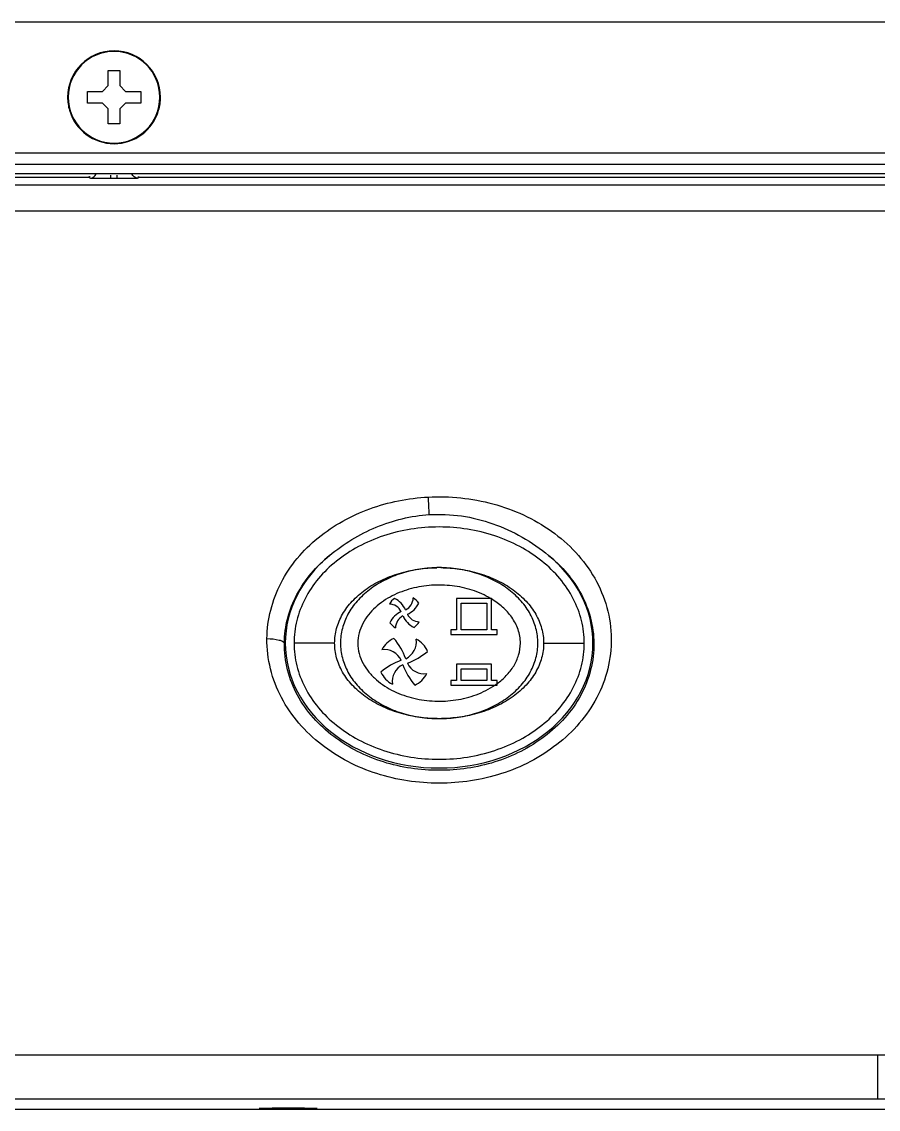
# Model space of a CAD drawing. Header units: millimetres. Extents: x -1584 to 3730, y -1918 to 2655.
# Drawn here: x 657.6 to 731.4, y -141.1 to -47.5 of the extents above; entities that cross this region are included whole.
import ezdxf

# ---------------------------------------------------------------- set-up
doc = ezdxf.new("R2010")
doc.units = ezdxf.units.MM
doc.header["$LTSCALE"] = 65.395
doc.layers.get('0').update_dxf_attribs({"linetype": 'CONTINUOUS'})
doc.layers.add('ASSI', color=7, linetype='CONTINUOUS')
doc.layers.add('GEOM', color=7, linetype='CONTINUOUS')

msp = doc.modelspace()

# ---------------------------------------------------------------- linework, layer by layer
at = {"linetype": 'Continuous'}
for p, q in [((118.459, -47.45), (875.459, -47.45)), ((665.059, -51.65), (666.059, -51.65)), ((665.059, -52.431), (665.059, -51.65)), ((665.059, -52.95), (665.059, -52.431)), ((666.059, -51.65), (666.059, -52.431)), ((666.059, -52.431), (666.059, -52.95)), ((664.559, -53.45), (665.059, -52.95)), ((666.059, -52.95), (666.559, -53.45)), ((663.259, -53.95), (663.259, -53.45)), ((663.259, -53.45), (664.04, -53.45)), ((663.259, -54.45), (663.259, -53.95)), ((664.04, -53.45), (664.559, -53.45)), ((666.559, -53.45), (667.078, -53.45)), ((667.078, -53.45), (667.859, -53.45)), ((667.859, -53.45), (667.859, -53.95)), ((667.859, -53.95), (667.859, -54.45)), ((664.04, -54.45), (663.259, -54.45)), ((664.559, -54.45), (664.04, -54.45)), ((665.059, -54.95), (664.559, -54.45)), ((665.059, -55.469), (665.059, -54.95)), ((666.559, -54.45), (666.059, -54.95)), ((666.059, -54.95), (666.059, -55.469)), ((667.078, -54.45), (666.559, -54.45)), ((667.859, -54.45), (667.078, -54.45)), ((665.059, -56.25), (665.059, -55.469)), ((666.059, -55.469), (666.059, -56.25)), ((666.059, -56.25), (665.059, -56.25)), ((682.588, -100.95), (681.059, -100.95)), ((684.559, -100.95), (682.588, -100.95)), ((702.559, -100.95), (704.548, -100.95)), ((704.548, -100.95), (706.059, -100.95))]:
    msp.add_line(p, q, dxfattribs=at)
for points in [[(706.059, -100.95), (706.059, -100.296), (705.898, -98.987), (705.182, -97.098), (704.019, -95.358), (702.455, -93.833), (700.548, -92.582), (698.373, -91.652), (696.013, -91.079), (693.559, -90.886), (691.104, -91.079), (688.744, -91.652), (686.569, -92.582), (684.663, -93.833), (683.098, -95.358), (681.936, -97.098), (681.22, -98.987), (681.059, -100.296), (681.059, -100.95)], [(702.059, -100.95), (702.059, -100.525), (701.949, -99.674), (701.462, -98.447), (700.672, -97.316), (699.608, -96.324), (698.311, -95.511), (696.832, -94.906), (695.228, -94.534), (693.559, -94.408), (691.89, -94.534), (690.285, -94.906), (688.806, -95.511), (687.51, -96.324), (686.446, -97.316), (685.655, -98.447), (685.168, -99.674), (685.059, -100.525), (685.059, -100.95)], [(681.059, -100.95), (681.059, -101.604), (681.22, -102.913), (681.936, -104.802), (683.098, -106.542), (684.663, -108.067), (686.569, -109.318), (688.744, -110.248), (691.104, -110.821), (693.559, -111.014), (696.013, -110.821), (698.373, -110.248), (700.548, -109.318), (702.455, -108.067), (704.019, -106.542), (705.182, -104.802), (705.898, -102.913), (706.059, -101.604), (706.059, -100.95)], [(685.059, -100.95), (685.059, -101.375), (685.168, -102.226), (685.655, -103.453), (686.446, -104.584), (687.51, -105.576), (688.806, -106.389), (690.285, -106.994), (691.89, -107.366), (693.559, -107.492), (695.228, -107.366), (696.832, -106.994), (698.311, -106.389), (699.608, -105.576), (700.672, -104.584), (701.462, -103.453), (701.949, -102.226), (702.059, -101.375), (702.059, -100.95)]]:
    msp.add_open_spline(points, degree=3, dxfattribs=at)
for points, knots in [([(684.559, -100.95), (684.559, -100.525), (684.675, -99.674), (685.19, -98.447), (686.027, -97.316), (687.154, -96.324), (688.526, -95.511), (690.092, -94.906), (691.726, -94.548), (692.833, -94.46), (693.353, -94.452)], [0, 0, 0, 0, 0.126846, 0.253692, 0.380537, 0.507383, 0.634229, 0.761075, 0.88792, 1, 1, 1, 1]), ([(693.717, -94.451), (694.253, -94.458), (695.377, -94.545), (697.025, -94.906), (698.591, -95.511), (699.964, -96.324), (701.09, -97.316), (701.927, -98.447), (702.443, -99.674), (702.559, -100.525), (702.559, -100.95)], [0, 0, 0, 0, 0.1151, 0.241514, 0.367929, 0.494343, 0.620757, 0.747171, 0.873586, 1, 1, 1, 1]), ([(693.401, -107.449), (692.864, -107.442), (691.741, -107.355), (690.092, -106.994), (688.526, -106.389), (687.154, -105.576), (686.027, -104.584), (685.19, -103.453), (684.675, -102.226), (684.559, -101.375), (684.559, -100.95)], [0, 0, 0, 0, 0.1151, 0.241514, 0.367929, 0.494343, 0.620757, 0.747171, 0.873586, 1, 1, 1, 1]), ([(702.559, -100.95), (702.559, -101.375), (702.443, -102.226), (701.927, -103.453), (701.09, -104.584), (699.964, -105.576), (698.591, -106.389), (697.025, -106.994), (695.392, -107.352), (694.285, -107.44), (693.764, -107.448)], [0, 0, 0, 0, 0.126846, 0.253692, 0.380537, 0.507383, 0.634229, 0.761075, 0.88792, 1, 1, 1, 1])]:
    msp.add_open_spline(points, degree=3, knots=knots, dxfattribs=at)
at = {"layer": 'ASSI', "linetype": 'Continuous'}
for radius, start, end in [(4, 0, 180), (4, 0, 180), (3.945, 0, 180), (4, 180, 196.27284), (4, 180, 196.30632), (3.945, 180, 360), (4, 343.72716, 360), (4, 343.72716, 360), (4, 343.69368, 360), (4, 196.27284, 343.72716), (4, 196.30632, 343.69368)]:
    msp.add_arc((665.559, -53.95), radius, start, end, dxfattribs=at)
for start_param, end_param in [(1.570796, 3.141593), (-3.141593, -1.570796), (0, 1.570796), (-1.570796, 0)]:
    msp.add_ellipse((680.559, -141.02), major_axis=(2.5, 0), ratio=0.008727, start_param=start_param, end_param=end_param, dxfattribs=at)
at = {"layer": 'GEOM', "linetype": 'Continuous'}
for p, q in [((109.959, -58.75), (881.159, -58.75)), ((877.159, -59.75), (113.959, -59.75)), ((877.159, -60.55), (113.959, -60.55)), ((582.76, -60.819), (663.358, -60.819)), ((663.358, -60.819), (663.537, -60.909)), ((665.287, -60.924), (665.287, -60.673)), ((665.83, -60.924), (665.83, -60.673)), ((667.58, -60.909), (667.76, -60.819)), ((667.76, -60.819), (748.358, -60.819)), ((883.596, -61.522), (107.953, -61.522)), ((665.287, -60.924), (665.83, -60.924)), ((665.83, -60.924), (666.088, -60.924)), ((799.559, -63.745), (191.559, -63.745)), ((698.008, -97.107), (695.059, -97.107)), ((695.059, -97.107), (695.059, -99.807)), ((698.059, -97.107), (698.008, -97.107)), ((698.059, -97.137), (698.059, -97.107)), ((698.059, -99.807), (698.059, -97.137)), ((695.459, -97.507), (697.659, -97.507)), ((695.459, -99.807), (695.459, -97.507)), ((697.659, -97.507), (697.659, -99.807)), ((695.059, -99.807), (694.559, -99.807)), ((694.559, -99.807), (694.559, -100.207)), ((697.659, -99.807), (695.459, -99.807)), ((698.559, -99.807), (698.059, -99.807)), ((698.559, -100.207), (698.559, -99.807)), ((694.559, -100.207), (698.559, -100.207)), ((698.059, -102.76), (695.059, -102.76)), ((695.059, -102.76), (695.059, -104.16)), ((698.059, -104.16), (698.059, -102.76)), ((695.459, -104.16), (695.459, -103.16)), ((695.459, -103.16), (697.659, -103.16)), ((697.659, -103.16), (697.659, -104.16)), ((695.059, -104.16), (694.559, -104.16)), ((694.559, -104.16), (694.559, -104.56)), ((694.559, -104.56), (698.373, -104.56)), ((697.659, -104.16), (695.459, -104.16)), ((698.559, -104.16), (698.059, -104.16)), ((698.373, -104.56), (698.559, -104.56)), ((698.559, -104.429), (698.559, -104.16)), ((698.559, -104.56), (698.559, -104.429)), ((731.341, -136.432), (259.777, -136.432)), ((731.341, -137.714), (731.341, -136.432)), ((731.341, -140.208), (731.341, -137.714)), ((731.341, -140.208), (259.777, -140.208)), ((499.559, -141.081), (731.341, -141.081)), ((731.341, -141.081), (778.333, -141.081))]:
    msp.add_line(p, q, dxfattribs=at)
for centre, radius, start, end in [((665.286, 135.181), 196.105, 269.8706, 270.00036), ((665.876, 111.335), 172.259, 270.0704, 270.2394), ((690.559, -98.35), 1.5, 124.0172, 149.26357), ((688.847, -98.906), 2, 24.16792, 64.12753), ((690.126, -97.019), 1.2, 297.0339, 357.98526), ((690.559, -98.35), 1.5, 34.0172, 59.26357), ((694.46, -103.061), 6.931, 58.96831, 59.2138), ((694.491, -103.01), 6.872, 58.72141, 58.96831), ((689.227, -98.783), 1.2, 27.0339, 87.98526), ((691.115, -100.062), 2, 114.16792, 154.12753), ((690.002, -96.638), 2, 294.16792, 334.12753), ((690.559, -98.35), 1.5, 214.0172, 239.26357), ((690.991, -99.681), 1.2, 117.0339, 177.98526), ((692.271, -97.794), 2, 204.16792, 244.12753), ((691.89, -97.917), 1.2, 207.0339, 267.98526), ((690.559, -98.35), 1.5, 304.0172, 329.26357), ((690.559, -102.55), 2.2, 113.96357, 152.18439), ((685.233, -104.28), 5.8, 20.09537, 40.16391), ((690.002, -100.838), 1.6, 295.0408, 8.40593), ((690.559, -102.55), 2.2, 23.96357, 62.18439), ((688.847, -103.106), 1.6, 25.0408, 98.40593), ((688.828, -97.224), 5.8, 290.09537, 310.16391), ((692.289, -107.876), 5.8, 110.09537, 130.16391), ((691.115, -104.262), 1.6, 115.0408, 188.40593), ((695.885, -100.82), 5.8, 200.09537, 220.16391), ((692.271, -101.994), 1.6, 205.0408, 278.40593), ((690.559, -102.55), 2.2, 203.96357, 242.18439), ((690.559, -102.55), 2.2, 293.96357, 332.18439), ((694.399, -98.751), 7.039, 304.37721, 305.3083), ((694.497, -98.89), 6.869, 305.3109, 305.61231), ((694.57, -98.992), 6.743, 305.61126, 306.26422)]:
    msp.add_arc(centre, radius, start, end, dxfattribs=at)
for start_param, end_param in [(2.363022, 3.141593), (0, 0.778642), (3.141593, 6.283185)]:
    msp.add_ellipse((693.559, -100.95), major_axis=(13.25, 0), ratio=0.811321, start_param=start_param, end_param=end_param, dxfattribs=at)
for points in [[(663.509, -60.793), (663.46, -60.81), (663.409, -60.819), (663.358, -60.819)], [(663.537, -60.909), (663.736, -60.909), (663.957, -60.744), (664.015, -60.555)], [(667.58, -60.909), (667.382, -60.909), (667.16, -60.744), (667.102, -60.555)], [(667.609, -60.793), (667.657, -60.81), (667.709, -60.819), (667.76, -60.819)]]:
    msp.add_open_spline(points, degree=3, dxfattribs=at)
for points, knots in [([(663.537, -60.909), (663.567, -60.924), (663.7, -60.9), (663.956, -60.928), (664.361, -60.918), (664.671, -60.923), (664.843, -60.923)], [0, 0, 0, 0, 0.077232, 0.285882, 0.604506, 1, 1, 1, 1]), ([(666.596, -60.922), (666.699, -60.922), (667.003, -60.92), (667.307, -60.919), (667.508, -60.913)], [0, 0, 0, 0, 0.337069, 1, 1, 1, 1]), ([(667.508, -60.913), (667.525, -60.912), (667.549, -60.909), (667.574, -60.912), (667.58, -60.909)], [0, 0, 0, 0, 0.719039, 1, 1, 1, 1]), ([(678.728, -100.562), (678.744, -98.911), (679.615, -95.546), (682.966, -91.623), (687.503, -89.133), (690.906, -88.462), (692.617, -88.373)], [0, 0, 0, 0, 0.245088, 0.493628, 0.745763, 1, 1, 1, 1]), ([(692.617, -88.373), (694.483, -88.276), (698.262, -88.66), (703.415, -91.006), (707.327, -95.086), (708.372, -98.762), (708.389, -100.562)], [0, 0, 0, 0, 0.254157, 0.506594, 0.755266, 1, 1, 1, 1]), ([(692.706, -89.886), (692.702, -89.781), (692.681, -89.277), (692.655, -88.773), (692.633, -88.374)], [0, 0, 0, 0, 0.20739, 1, 1, 1, 1]), ([(692.706, -89.886), (694.545, -89.768), (698.307, -90.331), (701.565, -92.229), (702.991, -93.4)], [0, 0, 0, 0, 0.499617, 1, 1, 1, 1]), ([(684.126, -93.401), (685.335, -92.407), (688.042, -90.745), (691.146, -89.986), (692.706, -89.886)], [0, 0, 0, 0, 0.50022, 1, 1, 1, 1]), ([(680.227, -100.95), (680.243, -99.512), (681.021, -96.579), (682.987, -94.325), (684.125, -93.401)], [0, 0, 0, 0, 0.495279, 1, 1, 1, 1]), ([(702.989, -93.398), (704.127, -94.321), (706.095, -96.577), (706.874, -99.511), (706.89, -100.95)], [0, 0, 0, 0, 0.504682, 1, 1, 1, 1]), ([(698.008, -97.107), (697.503, -96.807), (696.416, -96.33), (694.682, -95.961), (692.909, -95.918), (691.158, -96.199), (689.495, -96.816), (688.256, -97.64), (687.444, -98.496), (686.957, -99.238), (686.635, -100.066), (686.559, -100.656), (686.559, -100.95)], [0, 0, 0, 0, 0.124971, 0.249985, 0.375029, 0.50006, 0.625047, 0.74992, 0.812484, 0.875029, 0.93753, 1, 1, 1, 1]), ([(700.559, -100.95), (700.559, -100.555), (700.418, -99.758), (699.852, -98.696), (699.044, -97.812), (698.398, -97.343), (698.059, -97.137)], [0, 0, 0, 0, 0.249578, 0.499496, 0.749686, 1, 1, 1, 1]), ([(708.389, -100.562), (708.405, -102.306), (707.499, -105.886), (703.87, -109.97), (698.997, -112.479), (693.559, -113.274), (688.12, -112.48), (683.248, -109.969), (679.617, -105.886), (678.713, -102.306), (678.728, -100.562)], [0, 0, 0, 0, 0.122548, 0.246883, 0.373004, 0.499998, 0.626996, 0.753118, 0.877454, 1, 1, 1, 1]), ([(678.728, -100.562), (679.078, -100.565), (679.558, -100.609), (680.05, -100.758), (680.219, -100.886), (680.227, -100.95)], [0, 0, 0, 0, 0.658251, 0.878265, 1, 1, 1, 1]), ([(706.89, -100.95), (706.907, -102.493), (706.075, -105.67), (702.787, -109.245), (698.42, -111.44), (693.559, -112.128), (688.697, -111.44), (684.33, -109.245), (681.042, -105.67), (680.211, -102.493), (680.227, -100.95)], [0, 0, 0, 0, 0.121683, 0.245944, 0.37244, 0.499998, 0.627559, 0.754059, 0.878321, 1, 1, 1, 1]), ([(686.559, -100.95), (686.559, -101.253), (686.64, -101.861), (686.981, -102.711), (687.495, -103.468), (688.347, -104.335), (689.641, -105.159), (691.369, -105.757), (693.181, -106), (695.006, -105.899), (696.778, -105.451), (697.873, -104.902), (698.373, -104.56)], [0, 0, 0, 0, 0.062469, 0.12497, 0.187514, 0.250079, 0.374963, 0.499959, 0.624997, 0.750044, 0.875055, 1, 1, 1, 1]), ([(698.559, -104.429), (698.838, -104.224), (699.365, -103.768), (700.012, -102.944), (700.452, -101.992), (700.559, -101.296), (700.559, -100.95)], [0, 0, 0, 0, 0.250244, 0.500379, 0.750306, 1, 1, 1, 1]), ([(763.326, -118.388), (761.692, -121.085), (757.702, -126.108), (749.998, -131.903), (741.016, -135.587), (734.56, -136.432), (731.341, -136.432)], [0, 0, 0, 0, 0.24716, 0.496466, 0.747665, 1, 1, 1, 1]), ([(766.089, -120.387), (764.333, -123.349), (760.023, -128.867), (751.654, -135.235), (741.878, -139.281), (734.846, -140.208), (731.341, -140.208)], [0, 0, 0, 0, 0.247534, 0.496947, 0.747994, 1, 1, 1, 1])]:
    msp.add_open_spline(points, degree=3, knots=knots, dxfattribs=at)

doc.saveas('drawing.dxf')
